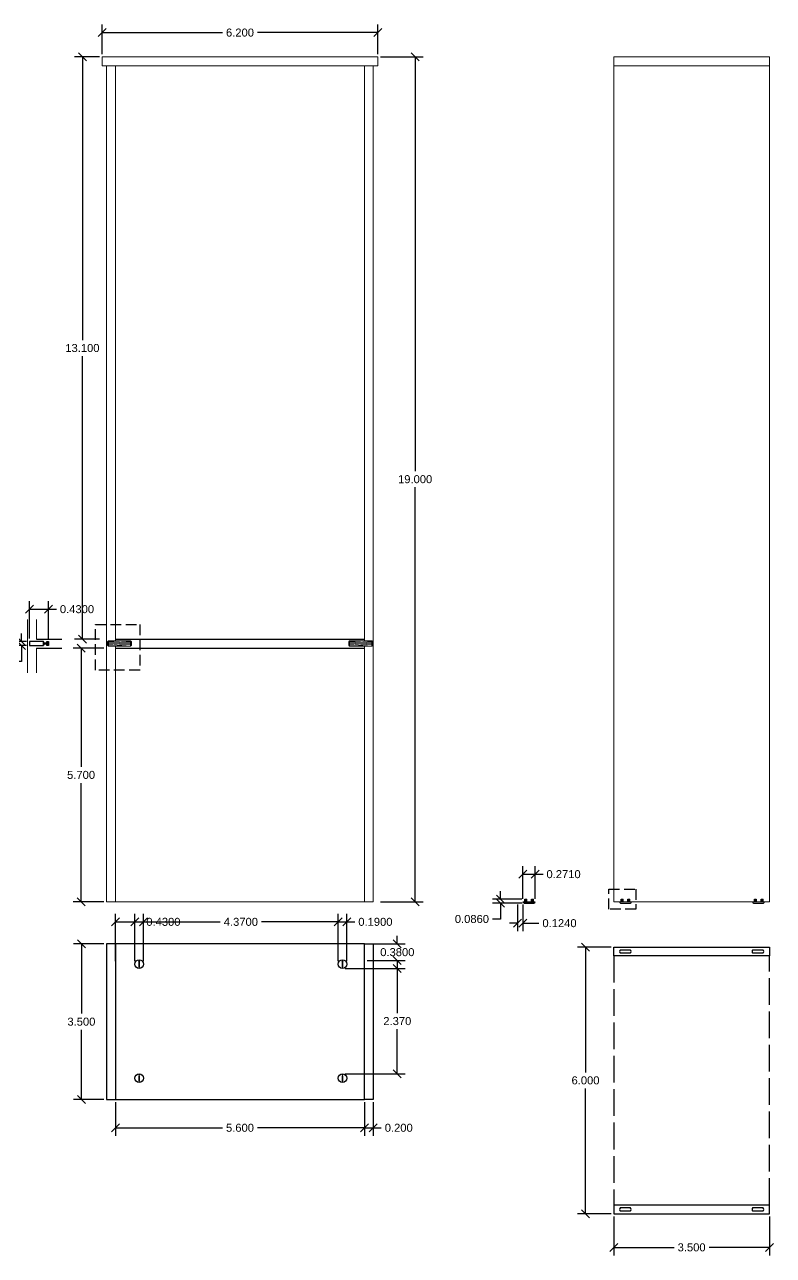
# Model space of a CAD drawing. Header units: centimetres. Extents: x -239 to 1959, y -161 to 626.
# Drawn here: x 743.29 to 760.13, y -161.15 to -133.47 of the extents above; entities that cross this region are included whole.
import ezdxf

# ---------------------------------------------------------------- set-up
doc = ezdxf.new("R2010")
doc.units = ezdxf.units.CM
doc.header["$MEASUREMENT"] = 0
doc.linetypes.add('ACAD_ISO02W100', pattern=[15, 12, -3])
doc.styles.get("Standard").update_dxf_attribs({"font": 'Arial.ttf'})
doc.dimstyles.get("Standard").update_dxf_attribs({"dimtxt": 0.18, "dimasz": 0.18, "dimexe": 0.18, "dimexo": 0.0625, "dimgap": 0.09, "dimtad": 0, "dimtih": 1, "dimtoh": 1, "dimdec": 4, "dimzin": 0, "dimdsep": 46, "dimtxsty": 'Standard', "dimcen": 0.09, "dimadec": 0, "dimazin": 0, "dimtfac": 1, "dimtdec": 4, "dimtofl": 0, "dimtmove": 0, "dimatfit": 3, "dimfxl": 1, "dimtolj": 1, "dimtzin": 0, "dimarcsym": 0})

# ---------------------------------------------------------------- blocks, each defined once
blk = doc.blocks.new('_Oblique')
at = {"color": 0, "linetype": 'ByBlock', "lineweight": -2}
blk.add_line((-0.5, -0.5), (0.5, 0.5), dxfattribs=at)
blk = doc.blocks.new('*D39')
at = {"color": 0, "lineweight": -2, "transparency": 16777216}
for p, q in [((751.295, -134.196), (752.253, -134.196)), ((752.073, -134.196), (752.073, -143.515)), ((752.073, -153.196), (752.073, -143.877)), ((751.295, -153.196), (752.253, -153.196))]:
    blk.add_line(p, q, dxfattribs=at)
at = {"layer": 'Defpoints', "color": 0, "transparency": 16777216}
for p in [(751.232, -134.196), (751.232, -153.196), (752.073, -153.196)]:
    blk.add_point(p, dxfattribs=at)
at = {"color": 0, "lineweight": -2, "transparency": 16777216, "xscale": 0.18, "yscale": 0.18, "zscale": 0.18}
for p, rotation in [((752.073, -134.196), 90), ((752.073, -153.196), 270)]:
    blk.add_blockref('_Oblique', p, dxfattribs=dict(at, rotation=rotation))
at = {"color": 0, "transparency": 16777216, "insert": (752.073, -143.696), "char_height": 0.18, "attachment_point": 5}
blk.add_mtext('\\A1;19.000', dxfattribs=at)
blk = doc.blocks.new('*D40')
at = {"color": 0, "lineweight": -2, "transparency": 16777216}
for p, q in [((745.032, -134.134), (745.032, -133.473)), ((745.032, -133.653), (747.738, -133.653)), ((751.232, -133.653), (748.527, -133.653)), ((751.232, -134.134), (751.232, -133.473))]:
    blk.add_line(p, q, dxfattribs=at)
at = {"layer": 'Defpoints', "color": 0, "transparency": 16777216}
for p in [(745.032, -133.653), (745.032, -134.196), (751.232, -134.196)]:
    blk.add_point(p, dxfattribs=at)
at = {"color": 0, "lineweight": -2, "transparency": 16777216, "xscale": 0.18, "yscale": 0.18, "zscale": 0.18, "rotation": 180}
blk.add_blockref('_Oblique', (745.032, -133.653), dxfattribs=at)
at = {"color": 0, "lineweight": -2, "transparency": 16777216, "xscale": 0.18, "yscale": 0.18, "zscale": 0.18}
blk.add_blockref('_Oblique', (751.232, -133.653), dxfattribs=at)
at = {"color": 0, "transparency": 16777216, "insert": (748.132, -133.653), "char_height": 0.18, "attachment_point": 5}
blk.add_mtext('\\A1;6.200', dxfattribs=at)
blk = doc.blocks.new('*D41')
at = {"color": 0, "lineweight": -2, "transparency": 16777216}
for p, q in [((745.07, -147.496), (744.377, -147.496)), ((744.557, -147.496), (744.557, -150.165)), ((744.557, -153.196), (744.557, -150.527)), ((745.07, -153.196), (744.377, -153.196))]:
    blk.add_line(p, q, dxfattribs=at)
at = {"layer": 'Defpoints', "color": 0, "transparency": 16777216}
for p in [(744.557, -147.496), (745.132, -147.496), (745.132, -153.196)]:
    blk.add_point(p, dxfattribs=at)
at = {"color": 0, "lineweight": -2, "transparency": 16777216, "xscale": 0.18, "yscale": 0.18, "zscale": 0.18}
for p, rotation in [((744.557, -147.496), 90), ((744.557, -153.196), 270)]:
    blk.add_blockref('_Oblique', p, dxfattribs=dict(at, rotation=rotation))
at = {"color": 0, "transparency": 16777216, "insert": (744.557, -150.346), "char_height": 0.18, "attachment_point": 5}
blk.add_mtext('\\A1;5.700', dxfattribs=at)
blk = doc.blocks.new('*D42')
at = {"color": 0, "lineweight": -2, "transparency": 16777216}
for p, q in [((744.97, -134.196), (744.407, -134.196)), ((744.587, -134.196), (744.587, -140.565)), ((744.587, -147.296), (744.587, -140.927)), ((744.97, -147.296), (744.407, -147.296))]:
    blk.add_line(p, q, dxfattribs=at)
at = {"layer": 'Defpoints', "color": 0, "transparency": 16777216}
for p in [(745.032, -134.196), (744.587, -147.296), (745.032, -147.296)]:
    blk.add_point(p, dxfattribs=at)
at = {"color": 0, "lineweight": -2, "transparency": 16777216, "xscale": 0.18, "yscale": 0.18, "zscale": 0.18}
for p, rotation in [((744.587, -134.196), 90), ((744.587, -147.296), 270)]:
    blk.add_blockref('_Oblique', p, dxfattribs=dict(at, rotation=rotation))
at = {"color": 0, "transparency": 16777216, "insert": (744.587, -140.746), "char_height": 0.18, "attachment_point": 5}
blk.add_mtext('\\A1;13.100', dxfattribs=at)
blk = doc.blocks.new('*D44')
at = {"color": 0, "lineweight": -2, "transparency": 16777216}
for p, q in [((743.393, -147.281), (743.393, -146.439)), ((743.393, -146.619), (743.823, -146.619)), ((743.823, -147.281), (743.823, -146.439)), ((743.823, -146.619), (744.003, -146.619))]:
    blk.add_line(p, q, dxfattribs=at)
at = {"layer": 'Defpoints', "color": 0, "transparency": 16777216}
for p in [(743.823, -146.619), (743.393, -147.344), (743.823, -147.344)]:
    blk.add_point(p, dxfattribs=at)
at = {"color": 0, "lineweight": -2, "transparency": 16777216, "xscale": 0.18, "yscale": 0.18, "zscale": 0.18, "rotation": 180}
blk.add_blockref('_Oblique', (743.393, -146.619), dxfattribs=at)
at = {"color": 0, "lineweight": -2, "transparency": 16777216, "xscale": 0.18, "yscale": 0.18, "zscale": 0.18}
blk.add_blockref('_Oblique', (743.823, -146.619), dxfattribs=at)
at = {"color": 0, "transparency": 16777216, "insert": (744.465, -146.619), "char_height": 0.18, "attachment_point": 5}
blk.add_mtext('\\A1;0.4300', dxfattribs=at)
blk = doc.blocks.new('*D45')
at = {"color": 0, "lineweight": -2, "transparency": 16777216}
for p, q in [((743.216, -147.344), (743.216, -147.164)), ((743.331, -147.344), (743.036, -147.344)), ((743.331, -147.438), (743.036, -147.438)), ((743.216, -147.438), (743.216, -147.798)), ((743.216, -147.798), (743.036, -147.798))]:
    blk.add_line(p, q, dxfattribs=at)
at = {"layer": 'Defpoints', "color": 0, "transparency": 16777216}
for p in [(743.216, -147.438), (743.393, -147.344), (743.393, -147.438)]:
    blk.add_point(p, dxfattribs=at)
at = {"color": 0, "lineweight": -2, "transparency": 16777216, "xscale": 0.18, "yscale": 0.18, "zscale": 0.18}
for p, rotation in [((743.216, -147.344), 270), ((743.216, -147.438), 90)]:
    blk.add_blockref('_Oblique', p, dxfattribs=dict(at, rotation=rotation))
at = {"color": 0, "transparency": 16777216, "insert": (742.644, -147.798), "char_height": 0.18, "attachment_point": 5}
blk.add_mtext('\\A1;0.094', dxfattribs=at)
blk = doc.blocks.new('*D7')
at = {"color": 0, "lineweight": -2, "transparency": 16777216}
for p, q in [((745.332, -157.707), (745.332, -158.461)), ((750.932, -157.707), (750.932, -158.461)), ((745.332, -158.281), (747.74, -158.281)), ((750.932, -158.281), (748.524, -158.281))]:
    blk.add_line(p, q, dxfattribs=at)
at = {"layer": 'Defpoints', "color": 0, "transparency": 16777216}
for p in [(745.332, -157.645), (750.932, -157.645), (750.932, -158.281)]:
    blk.add_point(p, dxfattribs=at)
at = {"color": 0, "lineweight": -2, "transparency": 16777216, "xscale": 0.18, "yscale": 0.18, "zscale": 0.18, "rotation": 180}
blk.add_blockref('_Oblique', (745.332, -158.281), dxfattribs=at)
at = {"color": 0, "lineweight": -2, "transparency": 16777216, "xscale": 0.18, "yscale": 0.18, "zscale": 0.18}
blk.add_blockref('_Oblique', (750.932, -158.281), dxfattribs=at)
at = {"color": 0, "transparency": 16777216, "insert": (748.132, -158.281), "char_height": 0.18, "attachment_point": 5}
blk.add_mtext('\\A1;5.600', dxfattribs=at)
blk = doc.blocks.new('*D47')
at = {"color": 0, "lineweight": -2, "transparency": 16777216}
for p, q in [((745.07, -154.145), (744.384, -154.145)), ((744.564, -154.145), (744.564, -155.713)), ((744.564, -157.645), (744.564, -156.076)), ((745.07, -157.645), (744.384, -157.645))]:
    blk.add_line(p, q, dxfattribs=at)
at = {"layer": 'Defpoints', "color": 0, "transparency": 16777216}
for p in [(744.564, -154.145), (745.132, -154.145), (745.132, -157.645)]:
    blk.add_point(p, dxfattribs=at)
at = {"color": 0, "lineweight": -2, "transparency": 16777216, "xscale": 0.18, "yscale": 0.18, "zscale": 0.18}
for p, rotation in [((744.564, -154.145), 90), ((744.564, -157.645), 270)]:
    blk.add_blockref('_Oblique', p, dxfattribs=dict(at, rotation=rotation))
at = {"color": 0, "transparency": 16777216, "insert": (744.564, -155.895), "char_height": 0.18, "attachment_point": 5}
blk.add_mtext('\\A1;3.500', dxfattribs=at)
blk = doc.blocks.new('*D8')
at = {"color": 0, "lineweight": -2, "transparency": 16777216}
for p, q in [((745.332, -154.536), (745.332, -153.47)), ((745.767, -154.536), (745.767, -153.47)), ((745.332, -153.65), (745.767, -153.65)), ((745.767, -153.65), (745.947, -153.65))]:
    blk.add_line(p, q, dxfattribs=at)
at = {"layer": 'Defpoints', "color": 0, "transparency": 16777216}
for p in [(745.767, -153.65), (745.332, -154.598), (745.767, -154.598)]:
    blk.add_point(p, dxfattribs=at)
at = {"color": 0, "lineweight": -2, "transparency": 16777216, "xscale": 0.18, "yscale": 0.18, "zscale": 0.18, "rotation": 180}
blk.add_blockref('_Oblique', (745.332, -153.65), dxfattribs=at)
at = {"color": 0, "lineweight": -2, "transparency": 16777216, "xscale": 0.18, "yscale": 0.18, "zscale": 0.18}
blk.add_blockref('_Oblique', (745.767, -153.65), dxfattribs=at)
at = {"color": 0, "transparency": 16777216, "insert": (746.409, -153.65), "char_height": 0.18, "attachment_point": 5}
blk.add_mtext('\\A1;0.4300', dxfattribs=at)
blk = doc.blocks.new('*D9')
at = {"color": 0, "lineweight": -2, "transparency": 16777216}
for p, q in [((745.963, -154.536), (745.963, -153.47)), ((750.341, -154.536), (750.341, -153.47)), ((745.963, -153.65), (747.685, -153.65)), ((750.341, -153.65), (748.619, -153.65))]:
    blk.add_line(p, q, dxfattribs=at)
at = {"layer": 'Defpoints', "color": 0, "transparency": 16777216}
for p in [(750.341, -153.65), (745.963, -154.598), (750.341, -154.598)]:
    blk.add_point(p, dxfattribs=at)
at = {"color": 0, "lineweight": -2, "transparency": 16777216, "xscale": 0.18, "yscale": 0.18, "zscale": 0.18, "rotation": 180}
blk.add_blockref('_Oblique', (745.963, -153.65), dxfattribs=at)
at = {"color": 0, "lineweight": -2, "transparency": 16777216, "xscale": 0.18, "yscale": 0.18, "zscale": 0.18}
blk.add_blockref('_Oblique', (750.341, -153.65), dxfattribs=at)
at = {"color": 0, "transparency": 16777216, "insert": (748.152, -153.65), "char_height": 0.18, "attachment_point": 5}
blk.add_mtext('\\A1;4.3700', dxfattribs=at)
blk = doc.blocks.new('*D10')
at = {"color": 0, "lineweight": -2, "transparency": 16777216}
for p, q in [((750.341, -154.536), (750.341, -153.47)), ((750.537, -154.536), (750.537, -153.47)), ((750.341, -153.65), (750.537, -153.65)), ((750.537, -153.65), (750.717, -153.65))]:
    blk.add_line(p, q, dxfattribs=at)
at = {"layer": 'Defpoints', "color": 0, "transparency": 16777216}
for p in [(750.537, -153.65), (750.341, -154.598), (750.537, -154.598)]:
    blk.add_point(p, dxfattribs=at)
at = {"color": 0, "lineweight": -2, "transparency": 16777216, "xscale": 0.18, "yscale": 0.18, "zscale": 0.18, "rotation": 180}
blk.add_blockref('_Oblique', (750.341, -153.65), dxfattribs=at)
at = {"color": 0, "lineweight": -2, "transparency": 16777216, "xscale": 0.18, "yscale": 0.18, "zscale": 0.18}
blk.add_blockref('_Oblique', (750.537, -153.65), dxfattribs=at)
at = {"color": 0, "transparency": 16777216, "insert": (751.179, -153.65), "char_height": 0.18, "attachment_point": 5}
blk.add_mtext('\\A1;0.1900', dxfattribs=at)
blk = doc.blocks.new('*D48')
at = {"color": 0, "lineweight": -2, "transparency": 16777216}
for p, q in [((750.932, -157.707), (750.932, -158.461)), ((751.132, -157.707), (751.132, -158.461)), ((750.932, -158.281), (751.132, -158.281)), ((751.132, -158.281), (751.312, -158.281))]:
    blk.add_line(p, q, dxfattribs=at)
at = {"layer": 'Defpoints', "color": 0, "transparency": 16777216}
for p in [(750.932, -157.645), (751.132, -157.645), (751.132, -158.281)]:
    blk.add_point(p, dxfattribs=at)
at = {"color": 0, "lineweight": -2, "transparency": 16777216, "xscale": 0.18, "yscale": 0.18, "zscale": 0.18, "rotation": 180}
blk.add_blockref('_Oblique', (750.932, -158.281), dxfattribs=at)
at = {"color": 0, "lineweight": -2, "transparency": 16777216, "xscale": 0.18, "yscale": 0.18, "zscale": 0.18}
blk.add_blockref('_Oblique', (751.132, -158.281), dxfattribs=at)
at = {"color": 0, "transparency": 16777216, "insert": (751.704, -158.281), "char_height": 0.18, "attachment_point": 5}
blk.add_mtext('\\A1;0.200', dxfattribs=at)
blk = doc.blocks.new('*D49')
at = {"color": 0, "lineweight": -2, "transparency": 16777216}
for p, q in [((750.995, -154.145), (751.852, -154.145)), ((751.672, -154.145), (751.672, -153.965)), ((750.995, -154.52), (751.852, -154.52)), ((751.672, -154.52), (751.672, -154.7))]:
    blk.add_line(p, q, dxfattribs=at)
at = {"layer": 'Defpoints', "color": 0, "transparency": 16777216}
for p in [(750.932, -154.145), (750.932, -154.52), (751.672, -154.52)]:
    blk.add_point(p, dxfattribs=at)
at = {"color": 0, "lineweight": -2, "transparency": 16777216, "xscale": 0.18, "yscale": 0.18, "zscale": 0.18}
for p, rotation in [((751.672, -154.145), 270), ((751.672, -154.52), 90)]:
    blk.add_blockref('_Oblique', p, dxfattribs=dict(at, rotation=rotation))
at = {"color": 0, "transparency": 16777216, "insert": (751.672, -154.332), "char_height": 0.18, "attachment_point": 5}
blk.add_mtext('\\A1;0.3800', dxfattribs=at)
blk = doc.blocks.new('*D11')
at = {"color": 0, "lineweight": -2, "transparency": 16777216}
for p, q in [((750.501, -154.697), (751.852, -154.697)), ((751.672, -154.697), (751.672, -155.7)), ((751.672, -157.067), (751.672, -156.063)), ((750.501, -157.067), (751.852, -157.067))]:
    blk.add_line(p, q, dxfattribs=at)
at = {"layer": 'Defpoints', "color": 0, "transparency": 16777216}
for p in [(750.439, -154.697), (750.439, -157.067), (751.672, -157.067)]:
    blk.add_point(p, dxfattribs=at)
at = {"color": 0, "lineweight": -2, "transparency": 16777216, "xscale": 0.18, "yscale": 0.18, "zscale": 0.18}
for p, rotation in [((751.672, -154.697), 90), ((751.672, -157.067), 270)]:
    blk.add_blockref('_Oblique', p, dxfattribs=dict(at, rotation=rotation))
at = {"color": 0, "transparency": 16777216, "insert": (751.672, -155.882), "char_height": 0.18, "attachment_point": 5}
blk.add_mtext('\\A1;2.370', dxfattribs=at)
blk = doc.blocks.new('*D50')
at = {"color": 0, "lineweight": -2, "transparency": 16777216}
for p, q in [((754.375, -153.259), (754.375, -153.86)), ((754.499, -153.259), (754.499, -153.86)), ((754.375, -153.68), (754.195, -153.68)), ((754.499, -153.68), (754.859, -153.68))]:
    blk.add_line(p, q, dxfattribs=at)
at = {"layer": 'Defpoints', "color": 0, "transparency": 16777216}
for p in [(754.375, -153.196), (754.499, -153.196), (754.499, -153.68)]:
    blk.add_point(p, dxfattribs=at)
at = {"color": 0, "lineweight": -2, "transparency": 16777216, "xscale": 0.18, "yscale": 0.18, "zscale": 0.18}
blk.add_blockref('_Oblique', (754.375, -153.68), dxfattribs=at)
at = {"color": 0, "lineweight": -2, "transparency": 16777216, "xscale": 0.18, "yscale": 0.18, "zscale": 0.18, "rotation": 180}
blk.add_blockref('_Oblique', (754.499, -153.68), dxfattribs=at)
at = {"color": 0, "transparency": 16777216, "insert": (755.321, -153.68), "char_height": 0.18, "attachment_point": 5}
blk.add_mtext('\\A1;0.1240', dxfattribs=at)
blk = doc.blocks.new('*D51')
at = {"color": 0, "lineweight": -2, "transparency": 16777216}
for p, q in [((754.499, -153.134), (754.499, -152.398)), ((754.77, -153.134), (754.77, -152.398)), ((754.499, -152.578), (754.77, -152.578)), ((754.77, -152.578), (754.95, -152.578))]:
    blk.add_line(p, q, dxfattribs=at)
at = {"layer": 'Defpoints', "color": 0, "transparency": 16777216}
for p in [(754.77, -152.578), (754.499, -153.196), (754.77, -153.196)]:
    blk.add_point(p, dxfattribs=at)
at = {"color": 0, "lineweight": -2, "transparency": 16777216, "xscale": 0.18, "yscale": 0.18, "zscale": 0.18, "rotation": 180}
blk.add_blockref('_Oblique', (754.499, -152.578), dxfattribs=at)
at = {"color": 0, "lineweight": -2, "transparency": 16777216, "xscale": 0.18, "yscale": 0.18, "zscale": 0.18}
blk.add_blockref('_Oblique', (754.77, -152.578), dxfattribs=at)
at = {"color": 0, "transparency": 16777216, "insert": (755.412, -152.578), "char_height": 0.18, "attachment_point": 5}
blk.add_mtext('\\A1;0.2710', dxfattribs=at)
blk = doc.blocks.new('*D52')
at = {"color": 0, "lineweight": -2, "transparency": 16777216}
for p, q in [((753.992, -153.14), (753.992, -152.96)), ((754.477, -153.14), (753.812, -153.14)), ((754.481, -153.226), (753.812, -153.226)), ((753.992, -153.226), (753.992, -153.586)), ((753.992, -153.586), (753.812, -153.586))]:
    blk.add_line(p, q, dxfattribs=at)
at = {"layer": 'Defpoints', "color": 0, "transparency": 16777216}
for p in [(753.992, -153.226), (754.539, -153.14), (754.543, -153.226)]:
    blk.add_point(p, dxfattribs=at)
at = {"color": 0, "lineweight": -2, "transparency": 16777216, "xscale": 0.18, "yscale": 0.18, "zscale": 0.18}
for p, rotation in [((753.992, -153.14), 270), ((753.992, -153.226), 90)]:
    blk.add_blockref('_Oblique', p, dxfattribs=dict(at, rotation=rotation))
at = {"color": 0, "transparency": 16777216, "insert": (753.35, -153.586), "char_height": 0.18, "attachment_point": 5}
blk.add_mtext('\\A1;0.0860', dxfattribs=at)
blk = doc.blocks.new('*D53')
at = {"color": 0, "lineweight": -2, "transparency": 16777216}
for p, q in [((756.543, -160.278), (756.543, -161.15)), ((760.043, -160.278), (760.043, -161.15)), ((756.543, -160.97), (757.901, -160.97)), ((760.043, -160.97), (758.685, -160.97))]:
    blk.add_line(p, q, dxfattribs=at)
at = {"layer": 'Defpoints', "color": 0, "transparency": 16777216}
for p in [(756.543, -160.215), (760.043, -160.215), (760.043, -160.97)]:
    blk.add_point(p, dxfattribs=at)
at = {"color": 0, "lineweight": -2, "transparency": 16777216, "xscale": 0.18, "yscale": 0.18, "zscale": 0.18, "rotation": 180}
blk.add_blockref('_Oblique', (756.543, -160.97), dxfattribs=at)
at = {"color": 0, "lineweight": -2, "transparency": 16777216, "xscale": 0.18, "yscale": 0.18, "zscale": 0.18}
blk.add_blockref('_Oblique', (760.043, -160.97), dxfattribs=at)
at = {"color": 0, "transparency": 16777216, "insert": (758.293, -160.97), "char_height": 0.18, "attachment_point": 5}
blk.add_mtext('\\A1;3.500', dxfattribs=at)
blk = doc.blocks.new('*D54')
at = {"color": 0, "lineweight": -2, "transparency": 16777216}
for p, q in [((756.481, -154.215), (755.726, -154.215)), ((755.906, -154.215), (755.906, -157.034)), ((755.906, -160.215), (755.906, -157.396)), ((756.481, -160.215), (755.726, -160.215))]:
    blk.add_line(p, q, dxfattribs=at)
at = {"layer": 'Defpoints', "color": 0, "transparency": 16777216}
for p in [(755.906, -154.215), (756.543, -154.215), (756.543, -160.215)]:
    blk.add_point(p, dxfattribs=at)
at = {"color": 0, "lineweight": -2, "transparency": 16777216, "xscale": 0.18, "yscale": 0.18, "zscale": 0.18}
for p, rotation in [((755.906, -154.215), 90), ((755.906, -160.215), 270)]:
    blk.add_blockref('_Oblique', p, dxfattribs=dict(at, rotation=rotation))
at = {"color": 0, "transparency": 16777216, "insert": (755.906, -157.215), "char_height": 0.18, "attachment_point": 5}
blk.add_mtext('\\A1;6.000', dxfattribs=at)

msp = doc.modelspace()

# ---------------------------------------------------------------- linework, layer by layer
at = {"lineweight": 5}
for p, q in [((745.03226, -134.19603), (751.23226, -134.19603)), ((745.03226, -134.19603), (745.03226, -134.39603)), ((751.23226, -134.39603), (751.23226, -134.19603)), ((745.03226, -134.39603), (751.23226, -134.39603)), ((745.13226, -153.19603), (745.13226, -134.39603)), ((745.33226, -134.39603), (745.33226, -147.3336)), ((750.93226, -147.3336), (750.93226, -134.39603)), ((751.13226, -134.39603), (751.13226, -153.19603)), ((760.04317, -134.39603), (756.54317, -134.39603)), ((743.35466, -148.04874), (743.35466, -146.84759)), ((743.55466, -146.84759), (743.55466, -147.29603)), ((743.55466, -147.49603), (743.55466, -148.04874)), ((745.16239, -147.34504), (745.16239, -147.3486)), ((745.67239, -147.37631), (745.17239, -147.34402)), ((745.67239, -147.39959), (745.17239, -147.3673)), ((745.67239, -147.42288), (745.17239, -147.39059)), ((745.67239, -147.4476), (745.17239, -147.41531)), ((745.35205, -147.4476), (745.17239, -147.436)), ((745.33226, -147.4476), (745.33226, -153.19603)), ((745.67239, -147.35302), (745.37164, -147.3336)), ((745.68239, -147.34504), (745.68239, -147.3486)), ((750.5875, -147.34504), (750.5875, -147.3486)), ((751.0975, -147.37631), (750.5975, -147.34402)), ((751.0975, -147.39959), (750.5975, -147.3673)), ((751.0975, -147.42288), (750.5975, -147.39059)), ((751.0975, -147.4476), (750.5975, -147.41531)), ((750.77716, -147.4476), (750.5975, -147.436)), ((751.0975, -147.35302), (750.79674, -147.3336)), ((750.93226, -153.19603), (750.93226, -147.4476)), ((751.1075, -147.34504), (751.1075, -147.3486)), ((751.13226, -153.19603), (745.13226, -153.19603))]:
    msp.add_line(p, q, dxfattribs=at)
for p, q in [((743.55466, -147.29603), (744.12471, -147.29603)), ((743.55466, -147.49603), (744.12471, -147.49603)), ((743.72349, -147.37557), (743.71349, -147.3436)), ((743.72349, -147.40557), (743.71349, -147.4376)), ((743.79317, -147.3436), (743.79317, -147.4376)), ((743.81317, -147.3436), (743.81317, -147.4376)), ((745.33226, -147.29603), (750.93226, -147.29603)), ((745.33226, -147.49603), (750.93226, -147.49603)), ((754.49928, -153.19603), (754.77041, -153.19603)), ((754.53928, -153.14038), (754.57768, -153.14038)), ((754.69201, -153.14038), (754.73041, -153.14038)), ((756.70761, -153.14038), (756.74601, -153.14038)), ((756.86034, -153.14038), (756.89874, -153.14038)), ((759.705, -153.14038), (759.7434, -153.14038)), ((759.85774, -153.14038), (759.89614, -153.14038)), ((745.855, -154.53164), (745.865, -154.51964)), ((745.865, -154.51964), (745.875, -154.53164)), ((750.42878, -154.53164), (750.43878, -154.51964)), ((750.43878, -154.51964), (750.44878, -154.53164)), ((745.855, -157.0981), (745.865, -157.0861)), ((745.865, -157.0861), (745.875, -157.0981)), ((750.42878, -157.0981), (750.43878, -157.0861)), ((750.43878, -157.0861), (750.44878, -157.0981))]:
    msp.add_line(p, q)
at = {"ltscale": 0.05}
for p, q in [((760.04317, -154.41506), (756.54317, -154.41506)), ((756.54317, -160.01506), (760.04317, -160.01506))]:
    msp.add_line(p, q, dxfattribs=at)
at = {"linetype": 'ACAD_ISO02W100', "ltscale": 0.05}
for p, q in [((756.54317, -154.41506), (756.54317, -160.01506)), ((760.04317, -160.01506), (760.04317, -154.41506))]:
    msp.add_line(p, q, dxfattribs=at)
at = {"lineweight": 5}
for points in [[(760.04317, -134.19603), (756.54317, -134.19603), (756.54317, -153.19603), (760.04317, -153.19603), (760.04317, -134.19603)], [(745.16239, -147.4336), (745.15239, -147.4336), (745.15239, -147.3486), (745.16239, -147.3486), (745.16239, -147.4386)], [(745.17239, -147.3906), (745.17239, -147.3336), (745.67239, -147.3336), (745.67239, -147.4476), (745.17239, -147.4476), (745.17239, -147.3906)], [(745.68239, -147.4336), (745.69239, -147.4336), (745.69239, -147.3486), (745.68239, -147.3486), (745.68239, -147.4386)], [(750.5875, -147.4336), (750.5775, -147.4336), (750.5775, -147.3486), (750.5875, -147.3486), (750.5875, -147.4386)], [(750.5975, -147.3906), (750.5975, -147.3336), (751.0975, -147.3336), (751.0975, -147.4476), (750.5975, -147.4476), (750.5975, -147.3906)], [(751.1075, -147.4336), (751.1175, -147.4336), (751.1175, -147.3486), (751.1075, -147.3486), (751.1075, -147.4386)]]:
    msp.add_lwpolyline(points, dxfattribs=at)
at = {"linetype": 'ACAD_ISO02W100', "ltscale": 0.02}
for points in [[(744.8824, -146.96325), (745.87545, -146.96325), (745.87545, -147.98761), (744.8824, -147.98761), (744.8824, -146.96325)], [(756.43351, -152.91165), (757.04074, -152.91165), (757.04074, -153.36127), (756.43351, -153.36127), (756.43351, -152.91165)]]:
    msp.add_lwpolyline(points, dxfattribs=at)
for points in [[(743.39349, -147.3436), (743.39349, -147.4376), (743.71349, -147.4376), (743.71349, -147.3436), (743.39349, -147.3436)], [(743.72349, -147.37557), (743.78317, -147.37557), (743.78317, -147.40557), (743.72349, -147.40557)], [(743.78317, -147.37557), (743.78317, -147.3436), (743.82317, -147.3436), (743.82317, -147.4376), (743.78317, -147.4376), (743.78317, -147.40557)], [(754.52485, -153.22603), (754.52485, -153.22603), (754.74485, -153.22603), (754.74485, -153.22603)], [(754.57768, -153.14038), (754.57768, -153.19603), (754.53928, -153.19603), (754.53928, -153.14038)], [(754.73041, -153.14038), (754.73041, -153.19603), (754.69201, -153.19603), (754.69201, -153.14038)], [(756.69317, -153.22603), (756.69317, -153.22603), (756.91317, -153.22603), (756.91317, -153.22603)], [(756.74601, -153.14038), (756.74601, -153.19603), (756.70761, -153.19603), (756.70761, -153.14038)], [(756.89874, -153.14038), (756.89874, -153.19603), (756.86034, -153.19603), (756.86034, -153.14038)], [(759.69057, -153.22603), (759.69057, -153.22603), (759.91057, -153.22603), (759.91057, -153.22603)], [(759.7434, -153.14038), (759.7434, -153.19603), (759.705, -153.19603), (759.705, -153.14038)], [(759.89614, -153.14038), (759.89614, -153.19603), (759.85774, -153.19603), (759.85774, -153.14038)], [(745.33226, -154.14453), (745.13226, -154.14453), (745.13226, -157.64453), (745.33226, -157.64453)], [(745.33226, -157.64453), (750.93226, -157.64453), (750.93226, -154.14453), (745.33226, -154.14453), (745.33226, -157.64453)], [(750.93226, -154.14453), (751.13226, -154.14453), (751.13226, -157.64453), (750.93226, -157.64453)], [(756.54317, -154.41506), (756.54317, -154.21506), (760.04317, -154.21506), (760.04317, -154.41506)], [(756.69317, -154.27506), (756.69317, -154.27506), (756.91317, -154.27506)], [(756.91317, -154.35506), (756.91317, -154.35506), (756.69317, -154.35506)], [(759.67317, -154.27506), (759.67317, -154.27506), (759.89317, -154.27506)], [(759.89317, -154.35506), (759.89317, -154.35506), (759.67317, -154.35506)], [(745.855, -154.53164), (745.875, -154.53164)], [(745.855, -154.55034), (745.855, -154.66126)], [(745.875, -154.66126), (745.875, -154.55034)], [(750.42878, -154.53164), (750.44878, -154.53164)], [(750.42878, -154.55034), (750.42878, -154.66126)], [(750.44878, -154.66126), (750.44878, -154.55034)], [(745.855, -157.0981), (745.875, -157.0981)], [(745.855, -157.1168), (745.855, -157.22773)], [(745.875, -157.22773), (745.875, -157.1168)], [(750.42878, -157.0981), (750.44878, -157.0981)], [(750.42878, -157.1168), (750.42878, -157.22773)], [(750.44878, -157.22773), (750.44878, -157.1168)], [(756.54317, -160.01506), (756.54317, -160.21506), (760.04317, -160.21506), (760.04317, -160.01506)], [(756.69317, -160.07506), (756.69317, -160.07506), (756.91317, -160.07506)], [(756.91317, -160.15506), (756.91317, -160.15506), (756.69317, -160.15506)], [(759.67317, -160.07506), (759.67317, -160.07506), (759.89317, -160.07506)], [(759.89317, -160.15506), (759.89317, -160.15506), (759.67317, -160.15506)]]:
    msp.add_lwpolyline(points)
for centre in [(745.865, -154.59834), (750.43878, -154.59834), (745.865, -157.16481), (750.43878, -157.16481)]:
    msp.add_circle(centre, 0.09821)
at = {"lineweight": 5}
for centre, radius, start, end in [((745.17311, -147.34432), 0.01075, 93.85483, 183.85483), ((745.17484, -147.43482), 0.01301, 196.887465, 259.13811), ((745.67167, -147.34432), 0.01075, 356.14517, 86.14517), ((745.66994, -147.43482), 0.01301, 280.86189, 343.112535), ((750.59822, -147.34432), 0.01075, 93.85483, 183.85483), ((750.59995, -147.43482), 0.01301, 196.887465, 259.13811), ((751.09678, -147.34432), 0.01075, 356.14517, 86.14517), ((751.09505, -147.43482), 0.01301, 280.86189, 343.112535)]:
    msp.add_arc(centre, radius, start, end, dxfattribs=at)
for centre, radius, start, end in [((754.534, -153.19233), 0.03492, 186.081528, 254.79672), ((754.53896, -153.15733), 0.00531, 86.527581, 147.666191), ((754.54085, -153.14917), 0.00831, 219.787118, 259.075599), ((754.53896, -153.16531), 0.00531, 86.527581, 147.666191), ((754.54085, -153.15716), 0.00831, 219.787118, 259.075599), ((754.53896, -153.17364), 0.00531, 86.527581, 147.666191), ((754.54085, -153.16549), 0.00831, 219.787118, 259.075599), ((754.53896, -153.18198), 0.00531, 86.527581, 147.666191), ((754.54085, -153.17382), 0.00831, 219.787118, 259.075599), ((754.53896, -153.19121), 0.00531, 86.527581, 147.666191), ((754.54085, -153.18305), 0.00831, 219.787118, 259.075599), ((754.53646, -153.01588), 0.13617, 271.186823, 287.620001), ((754.5401, -153.03384), 0.12065, 269.61062, 288.14866), ((754.53646, -153.02387), 0.13617, 271.186823, 287.620001), ((754.5401, -153.04183), 0.12065, 269.61062, 288.14866), ((754.53646, -153.0322), 0.13617, 271.186823, 287.620001), ((754.5401, -153.05016), 0.12065, 269.61062, 288.14866), ((754.53646, -153.04053), 0.13617, 271.186823, 287.620001), ((754.5401, -153.05849), 0.12065, 269.61062, 288.14866), ((754.53646, -153.04976), 0.13617, 271.186823, 287.620001), ((754.5401, -153.06772), 0.12065, 269.61062, 288.14866), ((754.5761, -153.15135), 0.00831, 39.787118, 79.075599), ((754.578, -153.14319), 0.00531, 266.527581, 327.666191), ((754.5761, -153.15933), 0.00831, 39.787118, 79.075599), ((754.578, -153.15117), 0.00531, 266.527581, 327.666191), ((754.5761, -153.16766), 0.00831, 39.787118, 79.075599), ((754.578, -153.1595), 0.00531, 266.527581, 327.666191), ((754.5761, -153.17599), 0.00831, 39.787118, 79.075599), ((754.578, -153.16783), 0.00531, 266.527581, 327.666191), ((754.5761, -153.18522), 0.00831, 39.787118, 79.075599), ((754.578, -153.17707), 0.00531, 266.527581, 327.666191), ((754.69169, -153.15733), 0.00531, 86.527581, 147.666191), ((754.69359, -153.14917), 0.00831, 219.787118, 259.075599), ((754.69169, -153.16531), 0.00531, 86.527581, 147.666191), ((754.69359, -153.15716), 0.00831, 219.787118, 259.075599), ((754.69169, -153.17364), 0.00531, 86.527581, 147.666191), ((754.69359, -153.16549), 0.00831, 219.787118, 259.075599), ((754.69169, -153.18198), 0.00531, 86.527581, 147.666191), ((754.69359, -153.17382), 0.00831, 219.787118, 259.075599), ((754.69169, -153.19121), 0.00531, 86.527581, 147.666191), ((754.69359, -153.18305), 0.00831, 219.787118, 259.075599), ((754.68919, -153.01588), 0.13617, 271.186823, 287.620001), ((754.69283, -153.03384), 0.12065, 269.61062, 288.14866), ((754.68919, -153.02387), 0.13617, 271.186823, 287.620001), ((754.69283, -153.04183), 0.12065, 269.61062, 288.14866), ((754.68919, -153.0322), 0.13617, 271.186823, 287.620001), ((754.69283, -153.05016), 0.12065, 269.61062, 288.14866), ((754.68919, -153.04053), 0.13617, 271.186823, 287.620001), ((754.69283, -153.05849), 0.12065, 269.61062, 288.14866), ((754.68919, -153.04976), 0.13617, 271.186823, 287.620001), ((754.69283, -153.06772), 0.12065, 269.61062, 288.14866), ((754.72884, -153.15135), 0.00831, 39.787118, 79.075599), ((754.73074, -153.14319), 0.00531, 266.527581, 327.666191), ((754.72884, -153.15933), 0.00831, 39.787118, 79.075599), ((754.73074, -153.15117), 0.00531, 266.527581, 327.666191), ((754.72884, -153.16766), 0.00831, 39.787118, 79.075599), ((754.73074, -153.1595), 0.00531, 266.527581, 327.666191), ((754.72884, -153.17599), 0.00831, 39.787118, 79.075599), ((754.73074, -153.16783), 0.00531, 266.527581, 327.666191), ((754.72884, -153.18522), 0.00831, 39.787118, 79.075599), ((754.73074, -153.17707), 0.00531, 266.527581, 327.666191), ((754.73569, -153.19233), 0.03492, 285.20328, 353.918472), ((756.70233, -153.19233), 0.03492, 186.081528, 254.79672), ((756.70728, -153.15733), 0.00531, 86.527581, 147.666191), ((756.70918, -153.14917), 0.00831, 219.787118, 259.075599), ((756.70728, -153.16531), 0.00531, 86.527581, 147.666191), ((756.70918, -153.15716), 0.00831, 219.787118, 259.075599), ((756.70728, -153.17364), 0.00531, 86.527581, 147.666191), ((756.70918, -153.16549), 0.00831, 219.787118, 259.075599), ((756.70728, -153.18198), 0.00531, 86.527581, 147.666191), ((756.70918, -153.17382), 0.00831, 219.787118, 259.075599), ((756.70728, -153.19121), 0.00531, 86.527581, 147.666191), ((756.70918, -153.18305), 0.00831, 219.787118, 259.075599), ((756.70479, -153.01588), 0.13617, 271.186823, 287.620001), ((756.70843, -153.03384), 0.12065, 269.61062, 288.14866), ((756.70479, -153.02387), 0.13617, 271.186823, 287.620001), ((756.70843, -153.04183), 0.12065, 269.61062, 288.14866), ((756.70479, -153.0322), 0.13617, 271.186823, 287.620001), ((756.70843, -153.05016), 0.12065, 269.61062, 288.14866), ((756.70479, -153.04053), 0.13617, 271.186823, 287.620001), ((756.70843, -153.05849), 0.12065, 269.61062, 288.14866), ((756.70479, -153.04976), 0.13617, 271.186823, 287.620001), ((756.70843, -153.06772), 0.12065, 269.61062, 288.14866), ((756.74443, -153.15135), 0.00831, 39.787118, 79.075599), ((756.74633, -153.14319), 0.00531, 266.527581, 327.666191), ((756.74443, -153.15933), 0.00831, 39.787118, 79.075599), ((756.74633, -153.15117), 0.00531, 266.527581, 327.666191), ((756.74443, -153.16766), 0.00831, 39.787118, 79.075599), ((756.74633, -153.1595), 0.00531, 266.527581, 327.666191), ((756.74443, -153.17599), 0.00831, 39.787118, 79.075599), ((756.74633, -153.16783), 0.00531, 266.527581, 327.666191), ((756.74443, -153.18522), 0.00831, 39.787118, 79.075599), ((756.74633, -153.17707), 0.00531, 266.527581, 327.666191), ((756.86002, -153.15733), 0.00531, 86.527581, 147.666191), ((756.86192, -153.14917), 0.00831, 219.787118, 259.075599), ((756.86002, -153.16531), 0.00531, 86.527581, 147.666191), ((756.86192, -153.15716), 0.00831, 219.787118, 259.075599), ((756.86002, -153.17364), 0.00531, 86.527581, 147.666191), ((756.86192, -153.16549), 0.00831, 219.787118, 259.075599), ((756.86002, -153.18198), 0.00531, 86.527581, 147.666191), ((756.86192, -153.17382), 0.00831, 219.787118, 259.075599), ((756.86002, -153.19121), 0.00531, 86.527581, 147.666191), ((756.86192, -153.18305), 0.00831, 219.787118, 259.075599), ((756.85752, -153.01588), 0.13617, 271.186823, 287.620001), ((756.86116, -153.03384), 0.12065, 269.61062, 288.14866), ((756.85752, -153.02387), 0.13617, 271.186823, 287.620001), ((756.86116, -153.04183), 0.12065, 269.61062, 288.14866), ((756.85752, -153.0322), 0.13617, 271.186823, 287.620001), ((756.86116, -153.05016), 0.12065, 269.61062, 288.14866), ((756.85752, -153.04053), 0.13617, 271.186823, 287.620001), ((756.86116, -153.05849), 0.12065, 269.61062, 288.14866), ((756.85752, -153.04976), 0.13617, 271.186823, 287.620001), ((756.86116, -153.06772), 0.12065, 269.61062, 288.14866), ((756.89717, -153.15135), 0.00831, 39.787118, 79.075599), ((756.89906, -153.14319), 0.00531, 266.527581, 327.666191), ((756.89717, -153.15933), 0.00831, 39.787118, 79.075599), ((756.89906, -153.15117), 0.00531, 266.527581, 327.666191), ((756.89717, -153.16766), 0.00831, 39.787118, 79.075599), ((756.89906, -153.1595), 0.00531, 266.527581, 327.666191), ((756.89717, -153.17599), 0.00831, 39.787118, 79.075599), ((756.89906, -153.16783), 0.00531, 266.527581, 327.666191), ((756.89717, -153.18522), 0.00831, 39.787118, 79.075599), ((756.89906, -153.17707), 0.00531, 266.527581, 327.666191), ((756.90401, -153.19233), 0.03492, 285.20328, 353.918472), ((759.69973, -153.19233), 0.03492, 186.081528, 254.79672), ((759.70468, -153.15733), 0.00531, 86.527581, 147.666191), ((759.70658, -153.14917), 0.00831, 219.787118, 259.075599), ((759.70468, -153.16531), 0.00531, 86.527581, 147.666191), ((759.70658, -153.15716), 0.00831, 219.787118, 259.075599), ((759.70468, -153.17364), 0.00531, 86.527581, 147.666191), ((759.70658, -153.16549), 0.00831, 219.787118, 259.075599), ((759.70468, -153.18198), 0.00531, 86.527581, 147.666191), ((759.70658, -153.17382), 0.00831, 219.787118, 259.075599), ((759.70468, -153.19121), 0.00531, 86.527581, 147.666191), ((759.70658, -153.18305), 0.00831, 219.787118, 259.075599), ((759.70218, -153.01588), 0.13617, 271.186823, 287.620001), ((759.70582, -153.03384), 0.12065, 269.61062, 288.14866), ((759.70218, -153.02387), 0.13617, 271.186823, 287.620001), ((759.70582, -153.04183), 0.12065, 269.61062, 288.14866), ((759.70218, -153.0322), 0.13617, 271.186823, 287.620001), ((759.70582, -153.05016), 0.12065, 269.61062, 288.14866), ((759.70218, -153.04053), 0.13617, 271.186823, 287.620001), ((759.70582, -153.05849), 0.12065, 269.61062, 288.14866), ((759.70218, -153.04976), 0.13617, 271.186823, 287.620001), ((759.70582, -153.06772), 0.12065, 269.61062, 288.14866), ((759.74183, -153.15135), 0.00831, 39.787118, 79.075599), ((759.74372, -153.14319), 0.00531, 266.527581, 327.666191), ((759.74183, -153.15933), 0.00831, 39.787118, 79.075599), ((759.74372, -153.15117), 0.00531, 266.527581, 327.666191), ((759.74183, -153.16766), 0.00831, 39.787118, 79.075599), ((759.74372, -153.1595), 0.00531, 266.527581, 327.666191), ((759.74183, -153.17599), 0.00831, 39.787118, 79.075599), ((759.74372, -153.16783), 0.00531, 266.527581, 327.666191), ((759.74183, -153.18522), 0.00831, 39.787118, 79.075599), ((759.74372, -153.17707), 0.00531, 266.527581, 327.666191), ((759.85742, -153.15733), 0.00531, 86.527581, 147.666191), ((759.85931, -153.14917), 0.00831, 219.787118, 259.075599), ((759.85742, -153.16531), 0.00531, 86.527581, 147.666191), ((759.85931, -153.15716), 0.00831, 219.787118, 259.075599), ((759.85742, -153.17364), 0.00531, 86.527581, 147.666191), ((759.85931, -153.16549), 0.00831, 219.787118, 259.075599), ((759.85742, -153.18198), 0.00531, 86.527581, 147.666191), ((759.85931, -153.17382), 0.00831, 219.787118, 259.075599), ((759.85742, -153.19121), 0.00531, 86.527581, 147.666191), ((759.85931, -153.18305), 0.00831, 219.787118, 259.075599), ((759.85492, -153.01588), 0.13617, 271.186823, 287.620001), ((759.85856, -153.03384), 0.12065, 269.61062, 288.14866), ((759.85492, -153.02387), 0.13617, 271.186823, 287.620001), ((759.85856, -153.04183), 0.12065, 269.61062, 288.14866), ((759.85492, -153.0322), 0.13617, 271.186823, 287.620001), ((759.85856, -153.05016), 0.12065, 269.61062, 288.14866), ((759.85492, -153.04053), 0.13617, 271.186823, 287.620001), ((759.85856, -153.05849), 0.12065, 269.61062, 288.14866), ((759.85492, -153.04976), 0.13617, 271.186823, 287.620001), ((759.85856, -153.06772), 0.12065, 269.61062, 288.14866), ((759.89456, -153.15135), 0.00831, 39.787118, 79.075599), ((759.89646, -153.14319), 0.00531, 266.527581, 327.666191), ((759.89456, -153.15933), 0.00831, 39.787118, 79.075599), ((759.89646, -153.15117), 0.00531, 266.527581, 327.666191), ((759.89456, -153.16766), 0.00831, 39.787118, 79.075599), ((759.89646, -153.1595), 0.00531, 266.527581, 327.666191), ((759.89456, -153.17599), 0.00831, 39.787118, 79.075599), ((759.89646, -153.16783), 0.00531, 266.527581, 327.666191), ((759.89456, -153.18522), 0.00831, 39.787118, 79.075599), ((759.89646, -153.17707), 0.00531, 266.527581, 327.666191), ((759.90141, -153.19233), 0.03492, 285.20328, 353.918472), ((756.72012, -154.31506), 0.04823, 123.96453, 236.03547), ((756.88623, -154.31506), 0.04823, 303.96453, 56.03547), ((759.70012, -154.31506), 0.04823, 123.96453, 236.03547), ((759.86623, -154.31506), 0.04823, 303.96453, 56.03547), ((745.865, -154.55326), 0.01042, 16.295268, 163.704732), ((745.865, -154.65834), 0.01042, 196.295268, 343.704732), ((750.43878, -154.55326), 0.01042, 16.295268, 163.704732), ((750.43878, -154.65834), 0.01042, 196.295268, 343.704732), ((745.865, -157.11972), 0.01042, 16.295268, 163.704732), ((750.43878, -157.11972), 0.01042, 16.295268, 163.704732), ((745.865, -157.2248), 0.01042, 196.295268, 343.704732), ((750.43878, -157.2248), 0.01042, 196.295268, 343.704732), ((756.72012, -160.11506), 0.04823, 123.96453, 236.03547), ((756.88623, -160.11506), 0.04823, 303.96453, 56.03547), ((759.70012, -160.11506), 0.04823, 123.96453, 236.03547), ((759.86623, -160.11506), 0.04823, 303.96453, 56.03547)]:
    msp.add_arc(centre, radius, start, end)

# ---------------------------------------------------------------- dimensions: what is measured, and where the dimension line sits
for base, p1, p2, picture, middle in [((745.03226, -133.65275), (751.23226, -134.19603), (745.03226, -134.19603), '*D40', (748.13226, -133.65275)), ((750.93226, -158.28129), (745.33226, -157.64453), (750.93226, -157.64453), '*D7', (748.13226, -158.28129)), ((751.13226, -158.28129), (750.93226, -157.64453), (751.13226, -157.64453), '*D48', (751.70431, -158.28129)), ((760.04317, -160.96975), (756.54317, -160.21506), (760.04317, -160.21506), '*D53', (758.29317, -160.96975))]:
    dim = msp.add_linear_dim(base=base, p1=p1, p2=p2, dimstyle='Standard', override={"dimdec": 3, "dimblk1": 'Oblique', "dimblk2": 'Oblique', "dimsah": 1})
    dim.commit()
    dim.dimension.update_dxf_attribs({"geometry": picture, "text_midpoint": middle})
for base, p1, p2, picture, middle in [((744.58688, -147.29603), (745.03226, -134.19603), (745.03226, -147.29603), '*D42', (744.58688, -140.74603)), ((752.07332, -153.19603), (751.23226, -134.19603), (751.23226, -153.19603), '*D39', (752.07332, -143.69603)), ((743.21599, -147.4376), (743.39349, -147.3436), (743.39349, -147.4376), '*D45', (742.64394, -147.7976)), ((744.55688, -147.49603), (745.13226, -153.19603), (745.13226, -147.49603), '*D41', (744.55688, -150.34603)), ((744.56401, -154.14453), (745.13226, -157.64453), (745.13226, -154.14453), '*D47', (744.56401, -155.89453)), ((755.90619, -154.21506), (756.54317, -160.21506), (756.54317, -154.21506), '*D54', (755.90619, -157.21506)), ((751.67218, -157.0666), (750.43878, -154.69655), (750.43878, -157.0666), '*D11', (751.67218, -155.88157))]:
    dim = msp.add_linear_dim(base=base, p1=p1, p2=p2, angle=90, dimstyle='Standard', override={"dimdec": 3, "dimblk1": 'Oblique', "dimblk2": 'Oblique', "dimsah": 1})
    dim.commit()
    dim.dimension.update_dxf_attribs({"geometry": picture, "text_midpoint": middle})
for base, p1, p2, text, picture, middle in [((743.82317, -146.61936), (743.39349, -147.3436), (743.82317, -147.3436), '0.4300', '*D44', (744.4652, -146.61936)), ((754.77041, -152.57801), (754.49928, -153.19603), (754.77041, -153.19603), '0.2710', '*D51', (755.41245, -152.57801)), ((754.49928, -153.67964), (754.37485, -153.19603), (754.49928, -153.19603), '0.1240', '*D50', (755.32131, -153.67964)), ((745.76679, -153.64976), (745.33226, -154.59834), (745.76679, -154.59834), '0.4300', '*D8', (746.40883, -153.64976)), ((750.34057, -153.64976), (745.96321, -154.59834), (750.34057, -154.59834), '4.3700', '*D9', (748.15189, -153.64976)), ((750.53699, -153.64976), (750.34057, -154.59834), (750.53699, -154.59834), '0.1900', '*D10', (751.17902, -153.64976))]:
    dim = msp.add_linear_dim(base=base, p1=p1, p2=p2, text=text, dimstyle='Standard', override={"dimdec": 3, "dimblk1": 'Oblique', "dimblk2": 'Oblique', "dimsah": 1})
    dim.commit()
    dim.dimension.update_dxf_attribs({"geometry": picture, "text_midpoint": middle})
for base, p1, p2, text, picture, middle in [((753.99154, -153.22603), (754.53928, -153.14038), (754.54316, -153.22603), '0.0860', '*D52', (753.34951, -153.58603)), ((751.67218, -154.51964), (750.93226, -154.14453), (750.93226, -154.51964), '0.3800', '*D49', (751.67218, -154.33208))]:
    dim = msp.add_linear_dim(base=base, p1=p1, p2=p2, angle=90, text=text, dimstyle='Standard', override={"dimdec": 3, "dimblk1": 'Oblique', "dimblk2": 'Oblique', "dimsah": 1})
    dim.commit()
    dim.dimension.update_dxf_attribs({"geometry": picture, "text_midpoint": middle})

doc.saveas('drawing.dxf')
